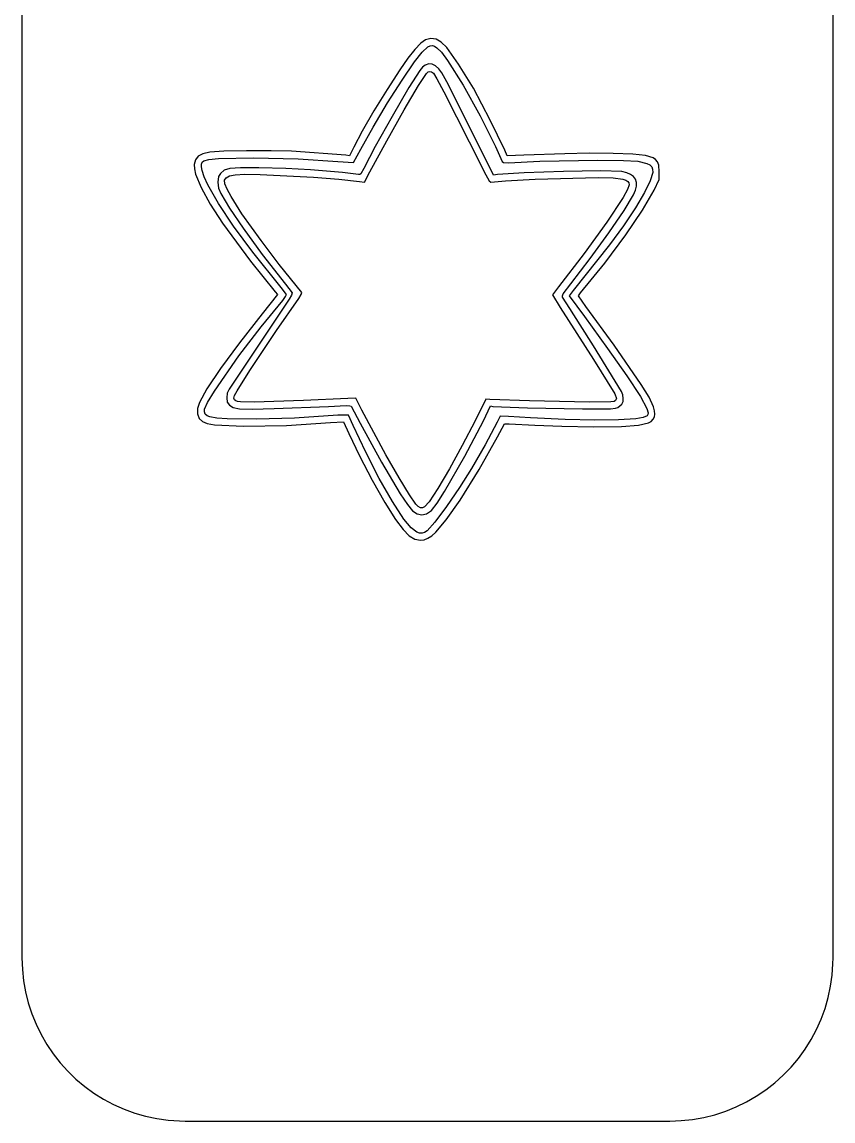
# Model space of a CAD drawing. Extents: x 45 to 235, y 1 to 395.
# Drawn here: x 44.6 to 235.4, y 1 to 259.7 of the extents above; entities that cross this region are included whole.
import ezdxf

# ---------------------------------------------------------------- set-up
doc = ezdxf.new("R2010")
doc.units = 0

msp = doc.modelspace()

# ---------------------------------------------------------------- linework, layer by layer
at = {"layer": 'Layer 1'}
for p, q in [((44.6336, 356.5), (44.6336, 39.4004)), ((235.443, 39.4004), (235.443, 356.494)), ((138.441812, 254.685258), (137.05601, 253.261625)), ((139.569, 255.467), (138.441812, 254.685258)), ((138.765478, 252.616988), (140.092363, 253.847124)), ((139.569119, 255.467123), (139.569, 255.467)), ((140.830262, 255.821867), (139.569119, 255.467123)), ((140.092363, 253.847124), (140.649638, 254.099269)), ((140.649638, 254.099269), (141.177376, 254.135822)), ((142.052335, 255.655656), (140.830262, 255.821867)), ((141.177376, 254.135822), (141.706508, 253.976551)), ((141.706508, 253.976551), (142.267967, 253.641226)), ((143.27813, 254.953607), (142.052335, 255.655656)), ((142.267967, 253.641226), (142.26804, 253.64118)), ((142.26804, 253.64118), (143.323747, 252.563687)), ((144.550439, 253.700833), (143.27813, 254.953607)), ((147.358632, 249.803599), (144.550439, 253.700833)), ((135.413453, 251.19424), (133.516, 248.48124)), ((137.05601, 253.261625), (135.413453, 251.19424)), ((136.949267, 250.287266), (138.765478, 252.616988)), ((143.323747, 252.563687), (144.771102, 250.621503)), ((133.516, 248.48124), (130.511518, 243.831721)), ((134.039702, 246.04521), (136.949267, 250.287266)), ((138.861528, 249.074372), (138.19917, 248.32271)), ((139.509, 249.573), (138.861528, 249.074372)), ((140.329183, 249.84697), (139.508987, 249.573159)), ((139.508987, 249.573159), (139.509, 249.573)), ((141.114026, 249.798904), (140.329183, 249.84697)), ((141.895148, 249.419662), (141.114026, 249.798904)), ((142.704177, 248.699939), (141.895148, 249.419662)), ((143.420802, 247.697991), (142.704177, 248.699939)), ((144.771102, 250.621503), (148.435155, 244.829606)), ((150.821739, 244.135113), (147.358632, 249.803599)), ((130.640796, 240.671934), (134.039702, 246.04521)), ((138.19917, 248.32271), (135.646184, 244.258332)), ((137.899268, 244.748805), (139.786814, 247.608166)), ((139.786814, 247.608166), (140.205749, 247.95795)), ((140.205749, 247.95795), (140.607938, 248.084468)), ((140.607938, 248.084468), (141.006406, 247.987719)), ((141.006406, 247.987719), (141.414174, 247.667704)), ((141.414174, 247.667704), (141.41421, 247.66779)), ((141.41421, 247.66779), (142.262932, 246.329121)), ((142.262932, 246.329121), (143.90239, 243.269435)), ((144.596982, 245.596486), (143.420802, 247.697991)), ((130.511518, 243.831721), (127.430754, 238.776606)), ((135.646184, 244.258332), (131.707085, 237.494296)), ((134.510274, 238.99257), (137.899268, 244.748805)), ((143.90239, 243.269435), (149.82887, 231.47349)), ((149.630397, 235.661139), (144.596982, 245.596486)), ((148.435155, 244.829606), (152.449, 237.638571)), ((154.81573, 236.583744), (150.821739, 244.135113)), ((127.245601, 234.971199), (130.640796, 240.671934)), ((127.430754, 238.776606), (124.688613, 234.019184)), ((130.440325, 231.759058), (134.510274, 238.99257)), ((131.707085, 237.494296), (127.719604, 230.369317)), ((155.604017, 223.654339), (149.630397, 235.661139)), ((152.449, 237.638571), (156.00144, 230.42148)), ((158.244109, 229.568213), (154.81573, 236.583744)), ((124.688613, 234.019184), (122.7, 230.26274)), ((124.347167, 229.746766), (127.245601, 234.971199)), ((122.7, 230.26274), (121.707705, 228.21861)), ((127.719604, 230.369317), (125.02147, 225.22211)), ((126.509914, 224.467866), (130.440325, 231.759058)), ((149.82887, 231.47349), (153.723626, 223.731111)), ((156.00144, 230.42148), (157.56927, 226.84922)), ((86.099195, 228.106977), (85.435599, 227.27996)), ((87.216768, 228.677236), (86.099195, 228.106977)), ((88.862739, 229.052137), (87.216768, 228.677236)), ((92.120249, 229.273233), (88.862739, 229.052137)), ((90.847277, 227.595967), (99.083287, 227.742331)), ((97.418798, 229.391998), (92.120249, 229.273233)), ((103.227143, 229.395409), (97.418798, 229.391998)), ((99.083287, 227.742331), (109.599127, 227.528987)), ((108.014039, 229.270442), (103.227143, 229.395409)), ((120.814639, 228.337685), (108.014039, 229.270442)), ((121.707705, 228.21861), (120.814639, 228.337685)), ((122.640417, 226.650806), (124.347167, 229.746766)), ((158.81964, 228.218693), (158.244109, 229.568213)), ((162.68959, 228.337768), (158.81964, 228.218693)), ((172.31485, 228.675148), (162.68959, 228.337768)), ((178.042881, 228.806627), (172.31485, 228.675148)), ((183.72625, 228.774377), (178.042881, 228.806627)), ((188.379212, 228.606932), (183.72625, 228.774377)), ((191.344639, 228.283197), (188.379212, 228.606932)), ((193.100696, 227.713868), (191.344639, 228.283197)), ((193.674638, 227.309197), (193.100696, 227.713868)), ((85.435599, 227.27996), (85.151559, 226.134787)), ((85.151559, 226.134787), (85.197104, 225.156368)), ((85.197104, 225.156368), (85.48987, 223.918867)), ((86.833759, 225.593707), (86.850814, 226.24645)), ((86.997177, 224.745605), (86.833759, 225.593707)), ((86.850814, 226.24645), (87.050203, 226.7243)), ((87.050203, 226.7243), (87.433787, 227.047725)), ((87.433787, 227.047725), (88.617718, 227.376732)), ((88.617718, 227.376732), (90.847277, 227.595967)), ((93.525985, 225.192346), (92.20127, 224.802872)), ((96.011685, 225.343671), (93.525985, 225.192346)), ((100.37282, 225.361036), (96.011685, 225.343671)), ((106.745837, 225.236999), (100.37282, 225.361036)), ((112.47882, 224.90458), (106.745837, 225.236999)), ((109.599127, 227.528987), (118.909387, 226.869111)), ((118.909387, 226.869111), (122.640417, 226.650806)), ((125.02147, 225.22211), (124.336787, 223.956935)), ((157.56927, 226.84922), (157.94138, 226.616031)), ((157.94138, 226.616031), (159.05771, 226.591223)), ((159.05771, 226.591223), (166.46023, 226.908757)), ((166.46023, 226.908757), (180.096834, 227.146908)), ((180.096834, 227.146908), (186.121603, 227.08737)), ((186.121603, 227.08737), (189.52113, 226.908757)), ((189.52113, 226.908757), (191.674098, 226.404857)), ((191.674098, 226.404857), (192.356959, 226.052321)), ((192.356959, 226.052321), (192.798181, 225.601408)), ((192.798181, 225.601408), (193.013346, 225.028628)), ((194.12555, 226.809637), (193.674638, 227.309197)), ((194.467892, 226.013318), (194.12555, 226.809637)), ((194.542314, 224.428127), (194.467892, 226.013318)), ((85.48987, 223.918867), (86.771481, 220.76151)), ((87.512201, 223.221749), (86.997177, 224.745605)), ((88.333986, 221.403456), (87.512201, 223.221749)), ((90.834385, 223.339238), (90.747559, 222.026926)), ((91.32309, 224.071056), (90.834385, 223.339238)), ((92.20127, 224.802872), (91.32309, 224.071056)), ((92.255866, 222.451027), (92.652784, 222.999271)), ((92.652784, 222.999271), (93.433906, 223.489217)), ((93.433906, 223.489217), (94.79366, 223.763338)), ((94.79366, 223.763338), (97.087411, 223.858847)), ((97.087411, 223.858847), (100.670524, 223.812953)), ((100.670524, 223.812953), (113.215622, 223.177885)), ((120.037667, 224.244704), (112.47882, 224.90458)), ((113.215622, 223.177885), (119.198861, 222.679877)), ((119.198861, 222.679877), (124.049024, 222.126053)), ((123.83072, 223.79321), (120.037667, 224.244704)), ((124.100498, 223.782045), (123.83072, 223.79321)), ((124.336787, 223.956935), (124.100498, 223.782045)), ((125.200084, 221.967286), (126.509914, 224.467866)), ((153.723626, 223.731111), (154.539789, 222.322362)), ((156.516928, 223.773414), (155.604017, 223.654339)), ((162.804346, 224.205993), (156.516928, 223.773414)), ((158.374074, 222.311506), (165.360751, 222.676795)), ((172.016566, 224.525078), (162.804346, 224.205993)), ((165.360751, 222.676795), (180.17322, 223.09852)), ((180.797143, 224.646944), (172.016566, 224.525078)), ((180.17322, 223.09852), (183.720364, 223.015415)), ((185.789628, 224.487866), (180.797143, 224.646944)), ((183.720364, 223.015415), (185.970704, 222.731371)), ((186.914138, 224.224055), (185.789628, 224.487866)), ((185.970704, 222.731371), (186.681087, 222.497716)), ((186.681087, 222.497716), (187.153087, 222.194291)), ((187.816079, 223.836052), (186.914138, 224.224055)), ((188.494288, 223.326183), (187.816079, 223.836052)), ((188.947604, 222.696774), (188.494288, 223.326183)), ((189.174862, 221.95015), (188.947604, 222.696774)), ((193.018036, 224.310493), (192.45832, 222.344197)), ((193.013346, 225.028628), (193.018036, 224.310493)), ((193.331714, 220.121567), (194.542314, 222.602307)), ((194.542314, 222.602307), (194.542314, 224.428127)), ((86.771481, 220.76151), (88.905226, 216.852491)), ((90.844809, 216.971007), (88.333986, 221.403456)), ((90.747559, 222.026926), (90.859192, 220.627787)), ((90.859192, 220.627787), (91.402474, 219.347726)), ((92.394787, 221.590211), (92.255866, 222.451027)), ((92.886593, 220.392015), (92.394787, 221.590211)), ((93.813768, 218.643095), (92.886593, 220.392015)), ((124.049024, 222.126053), (125.200084, 221.967286)), ((154.539789, 222.322362), (154.90942, 221.98715)), ((154.90942, 221.98715), (158.374074, 222.311506)), ((187.117156, 220.277186), (186.04792, 218.356906)), ((187.49636, 221.35208), (187.117156, 220.277186)), ((187.153087, 222.194291), (187.415309, 221.814583)), ((187.415309, 221.814583), (187.49636, 221.35208)), ((188.488668, 219.030246), (188.946557, 220.11456)), ((188.946557, 220.11456), (189.174901, 221.088637)), ((189.174901, 221.088637), (189.174862, 221.95015)), ((190.658699, 215.406602), (193.331714, 220.121567)), ((192.45832, 222.344197), (191.125234, 219.579726)), ((91.402474, 219.347726), (93.473889, 215.872216)), ((96.363967, 214.564761), (93.813768, 218.643095)), ((186.04792, 218.356906), (182.249604, 212.572772)), ((186.293803, 215.353499), (188.488668, 219.030246)), ((191.125234, 219.579726), (188.967921, 215.961265)), ((88.905226, 216.852491), (91.799939, 212.381587)), ((94.423592, 211.623158), (90.844809, 216.971007)), ((93.473889, 215.872216), (96.661634, 211.191066)), ((182.718428, 210.082245), (186.293803, 215.353499)), ((188.967921, 215.961265), (186.159415, 211.758594)), ((186.727966, 209.580885), (190.658699, 215.406602)), ((91.799939, 212.381587), (98.43093, 203.44347)), ((100.866505, 208.268685), (96.363967, 214.564761)), ((182.249604, 212.572772), (176.921915, 205.184843)), ((98.964277, 205.534805), (94.423592, 211.623158)), ((96.661634, 211.191066), (101.174095, 205.009072)), ((178.346748, 204.040717), (182.718428, 210.082245)), ((181.777657, 202.977459), (186.727966, 209.580885)), ((186.159415, 211.758594), (182.87275, 207.241497)), ((105.116007, 202.657261), (100.866505, 208.268685)), ((182.87275, 207.241497), (174.31917, 196.524697)), ((105.592807, 197.199525), (98.964277, 205.534805)), ((101.174095, 205.009072), (106.624274, 197.993566)), ((176.921915, 205.184843), (170.88536, 197.37828)), ((98.43093, 203.44347), (104.183739, 196.187287)), ((110.494247, 196.008881), (105.116007, 202.657261)), ((173.762968, 198.053146), (178.346748, 204.040717)), ((176.045914, 195.929367), (181.777657, 202.977459)), ((106.862947, 195.572165), (105.592807, 197.199525)), ((106.624274, 197.993566), (108.192104, 195.949436)), ((170.88536, 197.37828), (169.43661, 195.45323)), ((171.994201, 195.711332), (173.762968, 198.053146)), ((107.457806, 194.460996), (93.367206, 173.265596)), ((100.936484, 187.921588), (105.989727, 194.182955)), ((104.75927, 195.572064), (101.12747, 191.027354)), ((104.183739, 196.187287), (104.75927, 195.572064)), ((104.540473, 187.078231), (109.740103, 194.659361)), ((105.989727, 194.182955), (106.649603, 195.056173)), ((106.649603, 195.056173), (106.862947, 195.572165)), ((108.070548, 195.435924), (107.457806, 194.460996)), ((108.192104, 195.949436), (108.070548, 195.435924)), ((109.740103, 194.659361), (110.347884, 195.572271)), ((110.347884, 195.572271), (110.494247, 196.008881)), ((169.43661, 195.45323), (171.28228, 192.49619)), ((171.767524, 195.217665), (171.994201, 195.711332)), ((171.818068, 194.917496), (171.767524, 195.217665)), ((173.504968, 192.258146), (171.818068, 194.917496)), ((174.31917, 196.524697), (173.406259, 195.274407)), ((173.406259, 195.274407), (176.938829, 190.352627)), ((175.589458, 195.214915), (176.045914, 195.929367)), ((177.316048, 192.734175), (175.589458, 195.214915)), ((171.28228, 192.49619), (179.10156, 180.25129)), ((175.926168, 188.447736), (173.504968, 192.258146)), ((183.929684, 183.607494), (177.316048, 192.734175)), ((101.12747, 191.027354), (95.789538, 184.187653)), ((176.938829, 190.352627), (182.41289, 182.859558)), ((95.689727, 181.124355), (100.936484, 187.921588)), ((98.253663, 177.663516), (104.540473, 187.078231)), ((179.061818, 183.506106), (175.926168, 188.447736)), ((95.789538, 184.187653), (91.363277, 178.164739)), ((89.889766, 172.848577), (95.689727, 181.124355)), ((185.690348, 172.749606), (179.061818, 183.506106)), ((182.41289, 182.859558), (186.928775, 176.415852)), ((190.334948, 174.376675), (183.929684, 183.607494)), ((179.10156, 180.25129), (184.075437, 172.169047)), ((91.363277, 178.164739), (88.127788, 173.358633)), ((95.222822, 172.920652), (98.253663, 177.663516)), ((186.928775, 176.415852), (190.131112, 171.542458)), ((88.127788, 173.358633), (86.36217, 170.169354)), ((192.175964, 171.388316), (190.334948, 174.376675)), ((88.266123, 170.161933), (89.889766, 172.848577)), ((92.943, 172.312993), (92.831367, 171.241316)), ((92.831367, 171.241316), (92.935558, 170.231655)), ((93.367206, 173.265596), (92.943, 172.312993)), ((94.454413, 171.128629), (94.617909, 171.763349)), ((94.608142, 170.801365), (94.454413, 171.128629)), ((94.954903, 170.566431), (94.608142, 170.801365)), ((94.617909, 171.763349), (95.222822, 172.920652)), ((121.330113, 171.062579), (110.863871, 170.5962)), ((123.155933, 171.2015), (121.330113, 171.062579)), ((124.584833, 168.32384), (123.155933, 171.2015)), ((153.778153, 170.94356), (151.218033, 165.80347)), ((154.71091, 170.824485), (153.778153, 170.94356)), ((164.060829, 170.499509), (154.71091, 170.824485)), ((184.075437, 172.169047), (184.48507, 171.086205)), ((184.48507, 171.086205), (184.24165, 170.60618)), ((185.979354, 171.952052), (185.690348, 172.749606)), ((186.09719, 171.117284), (185.979354, 171.952052)), ((186.036412, 170.349494), (186.09719, 171.117284)), ((190.131112, 171.542458), (191.664529, 168.760327)), ((193.229967, 169.105108), (192.175964, 171.388316)), ((85.943856, 168.717502), (85.933002, 167.440542)), ((86.36217, 170.169354), (85.943856, 168.717502)), ((87.555704, 167.94756), (87.572757, 168.561855)), ((87.572757, 168.561855), (88.266123, 170.161933)), ((92.935558, 170.231655), (93.426744, 169.534566)), ((93.426744, 169.534566), (94.299962, 168.929885)), ((94.299962, 168.929885), (95.842978, 168.626615)), ((95.362989, 170.377275), (94.954903, 170.566431)), ((96.046433, 170.273704), (95.362989, 170.377275)), ((95.842978, 168.626615), (98.807452, 168.568939)), ((99.281313, 170.248897), (96.046433, 170.273704)), ((98.807452, 168.568939), (103.945044, 168.701038)), ((110.863871, 170.5962), (99.281313, 170.248897)), ((103.945044, 168.701038), (116.745644, 169.236877)), ((116.745644, 169.236877), (120.908324, 169.403086)), ((120.908324, 169.403086), (121.763557, 169.368046)), ((121.763557, 169.368046), (122.064344, 169.256723)), ((122.064344, 169.256723), (124.227544, 165.247853)), ((130.223564, 157.837784), (124.584833, 168.32384)), ((153.182714, 165.803543), (154.849774, 169.336113)), ((154.849774, 169.336113), (155.445151, 169.236883)), ((155.445151, 169.236883), (163.58197, 168.872215)), ((163.58197, 168.872215), (176.481851, 168.641506)), ((178.12911, 170.248954), (164.060829, 170.499509)), ((176.481851, 168.641506), (183.088056, 168.681198)), ((183.187336, 170.27128), (178.12911, 170.248954)), ((183.088056, 168.681198), (184.293384, 168.781048)), ((183.959156, 170.385704), (183.187336, 170.27128)), ((184.24165, 170.60618), (183.959156, 170.385704)), ((184.293384, 168.781048), (184.856821, 168.95904)), ((184.856821, 168.95904), (185.789578, 169.752876)), ((185.789578, 169.752876), (186.036412, 170.349494)), ((191.664529, 168.760327), (191.939581, 167.703845)), ((193.474048, 168.192468), (193.229967, 169.105108)), ((193.536028, 167.413555), (193.474048, 168.192468)), ((85.933002, 167.440542), (86.320307, 166.401732)), ((86.320307, 166.401732), (87.096468, 165.664334)), ((87.096468, 165.664334), (88.223654, 165.187412)), ((87.763777, 167.428155), (87.555704, 167.94756)), ((88.183953, 167.024105), (87.763777, 167.428155)), ((88.803207, 166.755875), (88.183953, 167.024105)), ((90.45178, 166.464389), (88.803207, 166.755875)), ((92.904809, 166.273373), (90.45178, 166.464389)), ((99.825144, 166.185306), (92.904809, 166.273373)), ((108.766037, 166.476792), (99.825144, 166.185306)), ((118.929307, 167.132947), (108.766037, 166.476792)), ((117.242428, 165.426186), (120.259008, 165.565107)), ((121.429887, 167.172639), (118.929307, 167.132947)), ((120.259008, 165.565107), (121.529148, 162.866067)), ((122.561107, 164.751439), (121.429887, 167.172639)), ((151.218033, 165.80347), (148.210761, 160.00289)), ((148.843903, 157.480634), (153.182714, 165.803543)), ((157.132639, 166.914659), (156.418187, 165.485759)), ((159.057689, 166.815429), (157.132639, 166.914659)), ((164.277159, 166.537586), (159.057689, 166.815429)), ((172.465155, 166.14656), (164.277159, 166.537586)), ((179.397273, 165.984382), (172.465155, 166.14656)), ((184.971184, 166.049191), (179.397273, 165.984382)), ((189.084559, 166.339127), (184.971184, 166.049191)), ((190.785417, 166.625344), (189.084559, 166.339127)), ((191.691817, 167.036217), (190.785417, 166.625344)), ((191.88954, 167.32968), (191.691817, 167.036217)), ((191.939581, 167.703845), (191.88954, 167.32968)), ((192.019368, 165.336873), (192.660948, 165.7034)), ((192.660948, 165.7034), (193.133218, 166.200165)), ((193.133218, 166.200165), (193.42079, 166.754183)), ((193.42079, 166.754183), (193.536028, 167.413555)), ((88.223654, 165.187412), (89.922029, 164.885383)), ((89.922029, 164.885383), (96.721728, 164.612504)), ((96.721728, 164.612504), (106.840658, 164.751425)), ((106.840658, 164.751425), (117.242428, 165.426186)), ((125.504821, 158.434889), (122.561107, 164.751439)), ((124.227544, 165.247853), (129.251038, 156.133605)), ((156.418187, 165.485759), (153.570302, 160.176979)), ((156.517498, 162.032527), (158.164708, 165.148337)), ((158.164708, 165.148337), (159.236388, 165.148337)), ((159.236388, 165.148337), (165.329078, 164.810957)), ((165.329078, 164.810957), (171.662712, 164.539626)), ((171.662712, 164.539626), (179.069892, 164.441327)), ((179.069892, 164.441327), (185.699364, 164.51792)), ((185.699364, 164.51792), (189.699878, 164.771265)), ((189.699878, 164.771265), (192.019368, 165.336873)), ((121.529148, 162.866067), (124.039966, 157.592942)), ((152.191085, 154.349658), (156.517498, 162.032527)), ((128.695983, 152.248565), (125.504821, 158.434889)), ((133.356428, 152.39102), (130.223564, 157.837784)), ((148.210761, 160.00289), (145.184882, 154.51116)), ((153.570302, 160.176979), (150.424727, 154.630059)), ((124.039966, 157.592942), (127.028947, 151.878858)), ((129.251038, 156.133605), (133.634504, 148.656653)), ((144.073444, 149.172643), (148.843903, 157.480634)), ((145.184882, 154.51116), (142.471578, 149.912485)), ((150.424727, 154.630059), (147.601336, 150.153252)), ((147.686068, 147.128227), (152.191085, 154.349658)), ((127.028947, 151.878858), (130.021653, 146.592704)), ((131.801557, 146.806452), (128.695983, 152.248565)), ((135.817633, 148.37874), (133.356428, 152.39102)), ((147.601336, 150.153252), (144.508169, 145.652259)), ((133.634504, 148.656653), (135.31024, 146.134674)), ((137.307003, 146.252437), (135.817633, 148.37874)), ((142.471578, 149.912485), (140.402033, 146.79107)), ((142.281733, 146.427708), (144.073444, 149.172643)), ((130.021653, 146.592704), (132.543648, 142.603367)), ((134.488507, 142.722539), (131.801557, 146.806452)), ((135.31024, 146.134674), (136.546888, 144.630417)), ((137.873425, 145.652447), (137.307003, 146.252437)), ((138.370308, 145.344797), (137.873425, 145.652447)), ((138.834632, 145.317161), (138.370308, 145.344797)), ((139.303375, 145.557212), (138.834632, 145.317161)), ((140.402033, 146.79107), (139.303375, 145.557212)), ((140.947718, 144.761894), (142.281733, 146.427708)), ((144.508169, 145.652259), (141.753632, 141.97364)), ((144.437231, 142.52491), (147.686068, 147.128227)), ((132.543648, 142.603367), (134.298147, 140.247595)), ((136.164553, 140.678411), (134.488507, 142.722539)), ((136.546888, 144.630417), (137.597481, 143.90387)), ((137.597481, 143.90387), (138.715054, 143.715023)), ((138.715054, 143.715023), (139.836968, 143.937049)), ((139.836968, 143.937049), (140.947718, 144.761894)), ((142.027503, 139.653768), (144.437231, 142.52491)), ((134.298147, 140.247595), (135.728912, 138.760703)), ((137.537331, 139.586888), (136.164553, 140.678411)), ((139.946127, 139.963959), (139.341253, 139.572933)), ((141.753632, 141.97364), (139.946127, 139.963959)), ((135.728912, 138.760703), (137.025717, 137.984543)), ((137.025717, 137.984543), (138.378338, 137.760967)), ((138.154763, 139.375095), (137.537331, 139.586888)), ((138.750101, 139.373544), (138.154763, 139.375095)), ((138.378338, 137.760967), (139.24958, 137.85822)), ((139.341253, 139.572933), (138.750101, 139.373544)), ((139.24958, 137.85822), (140.120125, 138.178041)), ((140.120125, 138.178041), (141.032068, 138.762525)), ((141.032068, 138.762525), (142.027503, 139.653768)), ((44.6336, 39.4004), (44.7274, 36.7234)), ((235.42, 38.0634), (235.443, 39.4003)), ((44.7274, 36.7234), (45.0077, 34.0595)), ((235.233, 35.3914), (235.42, 38.0634)), ((45.0077, 34.0595), (45.4731, 31.4217)), ((234.86, 32.7389), (235.233, 35.3914)), ((45.4731, 31.4217), (46.1215, 28.8228)), ((234.303, 30.1189), (234.86, 32.7389)), ((46.1215, 28.8228), (46.9495, 26.2754)), ((233.564, 27.5441), (234.303, 30.1189)), ((46.9495, 26.2754), (47.9532, 23.792)), ((232.648, 25.0271), (233.564, 27.5441)), ((47.9532, 23.792), (49.1277, 21.3846)), ((231.558, 22.5802), (232.648, 25.0271)), ((49.1277, 21.3846), (50.4673, 19.0651)), ((230.301, 20.2152), (231.558, 22.5802)), ((50.4673, 19.0651), (51.9654, 16.8446)), ((228.881, 17.9437), (230.301, 20.2152)), ((51.9654, 16.8446), (53.6147, 14.734)), ((225.585, 13.725), (227.307, 15.7768)), ((227.307, 15.7768), (228.881, 17.9437)), ((53.6147, 14.734), (55.4073, 12.7437)), ((223.724, 11.7983), (225.585, 13.725)), ((55.4073, 12.7437), (57.3343, 10.8832)), ((57.3343, 10.8832), (59.3864, 9.16168)), ((221.733, 10.006), (223.724, 11.7983)), ((59.3864, 9.16168), (61.5536, 7.58751)), ((217.402, 6.85935), (219.623, 8.35707)), ((219.623, 8.35707), (221.733, 10.006)), ((61.5536, 7.58751), (63.8253, 6.16835)), ((63.8253, 6.16835), (66.1905, 4.91111)), ((212.674, 4.34612), (215.082, 5.52019)), ((215.082, 5.52019), (217.402, 6.85935)), ((66.1905, 4.91111), (68.6377, 3.82192)), ((68.6377, 3.82192), (71.1548, 2.90609)), ((71.1548, 2.90609), (73.7297, 2.16807)), ((207.643, 2.51526), (210.191, 3.34285)), ((210.191, 3.34285), (212.674, 4.34612)), ((73.7297, 2.16807), (76.3498, 1.61148)), ((76.3498, 1.61148), (79.0024, 1.239)), ((79.0024, 1.239), (81.6745, 1.05247)), ((81.6745, 1.05247), (83.0047, 1.02925)), ((83.0047, 1.02925), (197.065, 1.02925)), ((197.065, 1.02925), (199.742, 1.12258)), ((199.742, 1.12258), (202.406, 1.40242)), ((202.406, 1.40242), (205.044, 1.8674)), ((205.044, 1.8674), (207.643, 2.51526))]:
    msp.add_line(p, q, dxfattribs=at)

doc.saveas('drawing.dxf')
